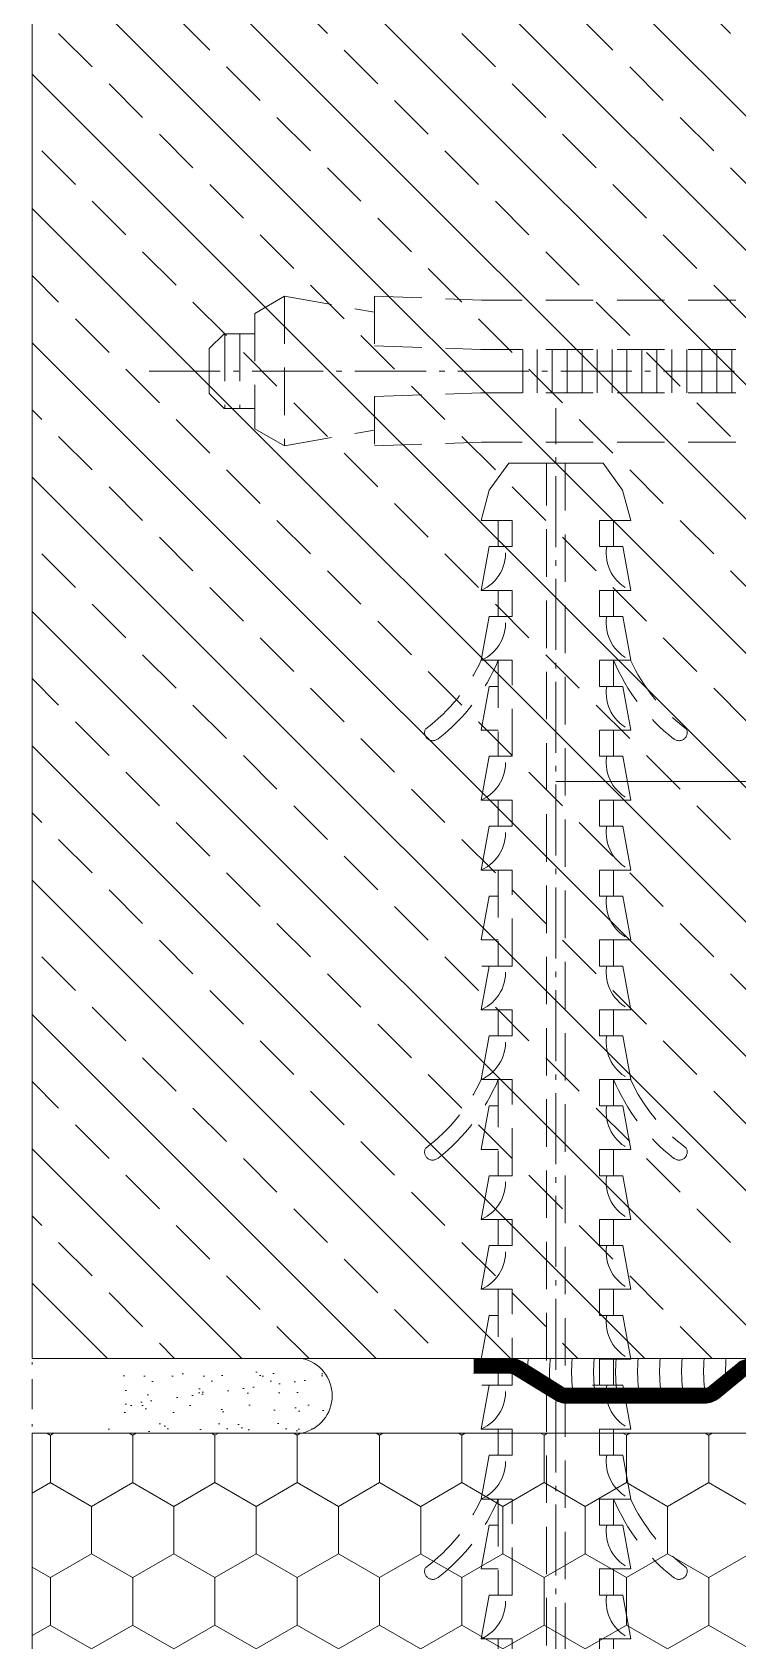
# Model space of a CAD drawing. Header units: millimetres. Extents: x 0 to 7790, y 0 to 17467.
# Drawn here: x 5845 to 5892.2, y 8494.5 to 8602 of the extents above; entities that cross this region are included whole.
import ezdxf

# ---------------------------------------------------------------- set-up
doc = ezdxf.new("R2010")
doc.units = ezdxf.units.MM
for name, pattern in [('DIVIDE', [5.3, 2, -1, 0.15, -1, 0.15, -1]), ('gen7a', [6.875, 4.75, -0.875, 0.375, -0.875]), ('HIDDEN2', [4.7625, 3.175, -1.5875]), ('JIS_02_0.7', [1.35, 0.75, -0.6])]:
    doc.linetypes.add(name, pattern=pattern)
doc.layers.get('0').update_dxf_attribs({"lineweight": 15})
for name, color, linetype, lineweight in [('_MB_foil_0.7', 102, 'JIS_02_0.7', 70), ('_MB_foil_obrys_0.09', 106, 'Continuous', 9), ('_MB_hidden_0.09', 125, 'HIDDEN2', 9), ('_MB_konstrukcje_0.15', 251, 'Continuous', 15), ('_MB_kreskowanie_konstrukcje_0.09', 250, 'Continuous', 9), ('_MB_ocieplenie_0.09', 51, 'Continuous', 9), ('_MB_osie_0.09', 51, 'gen7a', 9), ('_MB_silikon_0.09', 161, 'Continuous', 9), ('_MB_urwania_0.09', 133, 'DIVIDE', 9)]:
    doc.layers.add(name, color=color, linetype=linetype, lineweight=lineweight)
doc.layers.add('_MB_pomocnicze_niedrukowane', color=220, linetype='Continuous', lineweight=15, plot=False)

# ---------------------------------------------------------------- blocks, each defined once
blk = doc.blocks.new('-kolek_10x230')
blk.add_line((227.58, 0.63), (227.58, -0.63))
at = {"layer": '_MB_hidden_0.09'}
for p, q in [((148.98, 2.92), (148.98, 5)), ((148.98, 5), (151.91, 4.47)), ((151.91, 2.92), (151.91, 4.47)), ((153.66, 5), (156.58, 4.47)), ((153.66, 3.86), (153.66, 5)), ((156.58, 3.86), (156.58, 4.47)), ((158.33, 5), (161.25, 4.47)), ((158.33, 3.86), (158.33, 5)), ((161.25, 2.92), (161.25, 4.47)), ((163, 2.92), (163, 5)), ((163, 5), (165.93, 4.47)), ((165.93, 2.92), (165.93, 4.94)), ((167.67, 5), (170.6, 4.47)), ((167.67, 3.86), (167.67, 5)), ((170.6, 3.86), (170.6, 4.47)), ((172.35, 5), (175.27, 4.47)), ((172.35, 3.86), (172.35, 5)), ((175.27, 2.92), (175.27, 4.47)), ((177.02, 2.92), (177.02, 5)), ((177.02, 5), (179.94, 4.47)), ((179.94, 2.92), (179.94, 4.47)), ((181.69, 5), (184.62, 4.47)), ((181.69, 3.86), (181.69, 5)), ((184.62, 3.86), (184.62, 4.47)), ((186.37, 5), (189.29, 4.47)), ((186.37, 3.86), (186.37, 5)), ((189.29, 2.92), (189.29, 4.47)), ((191.04, 2.92), (191.04, 5)), ((191.04, 5), (193.96, 4.47)), ((193.96, 2.92), (193.96, 4.94)), ((195.71, 5), (198.64, 4.47)), ((195.71, 3.86), (195.71, 5)), ((198.64, 3.86), (198.64, 4.47)), ((200.38, 5), (203.31, 4.47)), ((200.38, 3.86), (200.38, 5)), ((203.31, 2.92), (203.31, 4.47)), ((205.06, 2.92), (205.06, 5)), ((205.06, 5), (207.98, 4.47)), ((207.98, 2.92), (207.98, 4.47)), ((209.73, 5), (212.65, 4.47)), ((209.73, 3.86), (209.73, 5)), ((212.65, 3.86), (212.65, 4.47)), ((214.4, 5), (217.33, 4.47)), ((214.4, 3.86), (214.4, 5)), ((217.33, 2.92), (217.33, 4.47)), ((219.07, 2.92), (219.07, 5)), ((219.07, 5), (222, 4.47)), ((222, 2.92), (222, 4.47)), ((223.75, 5), (225.78, 4.46)), ((223.75, 2.92), (223.75, 5)), ((225.78, 4.46), (227.58, 3.15)), ((148.98, 3.86), (147.24, 3.86)), ((158.33, 3.86), (151.91, 3.86)), ((158.33, 2.92), (158.33, 3.86)), ((163, 3.86), (161.25, 3.86)), ((172.35, 3.86), (165.93, 3.86)), ((172.35, 2.92), (172.35, 3.86)), ((177.02, 3.86), (175.27, 3.86)), ((186.37, 3.86), (179.94, 3.86)), ((186.37, 2.92), (186.37, 3.86)), ((191.04, 3.86), (189.29, 3.86)), ((200.38, 3.86), (193.96, 3.86)), ((200.38, 2.92), (200.38, 3.86)), ((205.06, 3.86), (203.31, 3.86)), ((214.4, 3.86), (207.98, 3.86)), ((214.4, 2.92), (214.4, 3.86)), ((219.07, 3.86), (217.33, 3.86)), ((223.75, 3.86), (222, 3.86)), ((147.24, 2.92), (148.98, 2.92)), ((151.91, 2.92), (158.33, 2.92)), ((161.25, 2.92), (163, 2.92)), ((165.93, 2.92), (172.35, 2.92)), ((175.27, 2.92), (177.02, 2.92)), ((179.94, 2.92), (186.37, 2.92)), ((189.29, 2.92), (191.04, 2.92)), ((193.96, 2.92), (200.38, 2.92)), ((203.31, 2.92), (205.06, 2.92)), ((207.98, 2.92), (214.4, 2.92)), ((217.33, 2.92), (219.07, 2.92)), ((222, 2.92), (223.75, 2.92)), ((227.58, 3.15), (227.58, 0.63)), ((67.58, 0.63), (227.58, 0.63)), ((227.58, -0.63), (67.58, -0.63)), ((227.58, -3.15), (227.58, -0.63)), ((147.24, -2.92), (148.98, -2.92)), ((148.98, -2.92), (148.98, -5)), ((151.91, -2.92), (153.66, -2.92)), ((151.91, -2.92), (151.91, -4.47)), ((153.66, -2.92), (153.66, -5)), ((156.58, -2.92), (156.58, -4.47)), ((156.58, -2.92), (158.33, -2.92)), ((158.33, -2.92), (158.33, -3.86)), ((161.25, -2.92), (163, -2.92)), ((161.25, -2.92), (161.25, -4.47)), ((163, -2.92), (163, -5)), ((165.93, -2.45), (165.93, -4.47)), ((165.93, -2.92), (167.67, -2.92)), ((167.67, -2.92), (167.67, -5)), ((170.6, -2.92), (170.6, -4.47)), ((170.6, -2.92), (172.35, -2.92)), ((172.35, -2.92), (172.35, -3.86)), ((175.27, -2.92), (177.02, -2.92)), ((175.27, -2.92), (175.27, -4.47)), ((177.02, -2.92), (177.02, -5)), ((179.94, -2.92), (181.69, -2.92)), ((179.94, -2.92), (179.94, -4.47)), ((181.69, -2.92), (181.69, -5)), ((184.62, -2.92), (184.62, -4.47)), ((184.62, -2.92), (186.37, -2.92)), ((186.37, -2.92), (186.37, -3.86)), ((189.29, -2.92), (191.04, -2.92)), ((189.29, -2.92), (189.29, -4.47)), ((191.04, -2.92), (191.04, -5)), ((193.96, -2.92), (195.71, -2.92)), ((193.96, -2.92), (193.96, -4.47)), ((195.71, -2.92), (195.71, -5)), ((198.64, -2.92), (198.64, -4.47)), ((198.64, -2.92), (200.38, -2.92)), ((200.38, -2.92), (200.38, -3.86)), ((203.31, -2.92), (205.06, -2.92)), ((203.31, -2.92), (203.31, -4.47)), ((205.06, -2.92), (205.06, -5)), ((207.98, -2.92), (209.73, -2.92)), ((207.98, -2.92), (207.98, -4.47)), ((209.73, -2.92), (209.73, -5)), ((212.65, -2.92), (212.65, -4.47)), ((212.65, -2.92), (214.4, -2.92)), ((214.4, -2.92), (214.4, -3.86)), ((217.33, -2.92), (219.07, -2.92)), ((217.33, -2.92), (217.33, -4.47)), ((219.07, -2.92), (219.07, -5)), ((222, -2.92), (223.75, -2.92)), ((222, -2.92), (222, -4.47)), ((223.75, -2.92), (223.75, -5)), ((225.78, -4.46), (227.58, -3.15)), ((148.98, -3.86), (147.24, -3.86)), ((153.66, -3.86), (151.91, -3.86)), ((158.33, -3.86), (156.58, -3.86)), ((158.33, -5), (158.33, -3.86)), ((163, -3.86), (161.25, -3.86)), ((167.67, -3.86), (165.93, -3.86)), ((172.35, -3.86), (170.6, -3.86)), ((172.35, -5), (172.35, -3.86)), ((177.02, -3.86), (175.27, -3.86)), ((181.69, -3.86), (179.94, -3.86)), ((186.37, -3.86), (184.62, -3.86)), ((186.37, -5), (186.37, -3.86)), ((191.04, -3.86), (189.29, -3.86)), ((195.71, -3.86), (193.96, -3.86)), ((200.38, -3.86), (198.64, -3.86)), ((200.38, -5), (200.38, -3.86)), ((205.06, -3.86), (203.31, -3.86)), ((209.73, -3.86), (207.98, -3.86)), ((214.4, -3.86), (212.65, -3.86)), ((214.4, -5), (214.4, -3.86)), ((219.07, -3.86), (217.33, -3.86)), ((223.75, -3.86), (222, -3.86)), ((148.98, -5), (151.91, -4.47)), ((153.66, -5), (156.58, -4.47)), ((158.33, -5), (161.25, -4.47)), ((163, -5), (165.93, -4.47)), ((167.67, -5), (170.6, -4.47)), ((172.35, -5), (175.27, -4.47)), ((177.02, -5), (179.94, -4.47)), ((181.69, -5), (184.62, -4.47)), ((186.37, -5), (189.29, -4.47)), ((191.04, -5), (193.96, -4.47)), ((195.71, -5), (198.64, -4.47)), ((200.38, -5), (203.31, -4.47)), ((205.06, -5), (207.98, -4.47)), ((209.73, -5), (212.65, -4.47)), ((214.4, -5), (217.33, -4.47)), ((219.07, -5), (222, -4.47)), ((223.75, -5), (225.78, -4.46))]:
    blk.add_line(p, q, dxfattribs=at)
for centre, radius, start, end in [((153.5, 8.23), 0.545, 61.8752, 221.0226), ((163.35, 15.87), 11.98, 216.759, 245.2197), ((181.53, 8.23), 0.545, 61.8752, 221.0226), ((191.39, 15.87), 11.98, 216.759, 245.2197), ((209.57, 8.23), 0.545, 61.8752, 221.0226), ((219.42, 15.87), 11.98, 216.759, 245.2197), ((163.35, 15.87), 13.02, 217.9555, 247.3152), ((191.39, 15.87), 13.02, 217.9555, 247.3152), ((219.42, 15.87), 13.02, 217.9555, 247.3152), ((151.48, 6.08), 2.72, 203.3109, 278.9749), ((160.83, 6.08), 2.72, 203.3109, 278.9749), ((165.5, 6.08), 2.72, 203.3109, 278.9749), ((174.85, 6.08), 2.72, 203.3109, 278.9749), ((179.52, 6.08), 2.72, 203.3109, 278.9749), ((188.87, 6.08), 2.72, 203.3109, 278.9749), ((193.54, 6.08), 2.72, 203.3109, 278.9749), ((202.88, 6.08), 2.72, 203.3109, 278.9749), ((207.56, 6.08), 2.72, 203.3109, 278.9749), ((216.9, 6.08), 2.72, 203.3109, 278.9749), ((221.57, 6.08), 2.72, 203.3109, 278.9749), ((151.48, -6.08), 2.72, 81.0251, 156.6891), ((163.35, -15.87), 13.02, 112.6848, 142.0445), ((156.16, -6.08), 2.72, 81.0251, 156.6891), ((160.83, -6.08), 2.72, 81.0251, 156.6891), ((165.5, -6.08), 2.72, 81.0251, 156.6891), ((170.17, -6.08), 2.72, 81.0251, 156.6891), ((174.85, -6.08), 2.72, 81.0251, 156.6891), ((179.52, -6.08), 2.72, 81.0251, 156.6891), ((191.39, -15.87), 13.02, 112.6848, 142.0445), ((184.19, -6.08), 2.72, 81.0251, 156.6891), ((188.87, -6.08), 2.72, 81.0251, 156.6891), ((193.54, -6.08), 2.72, 81.0251, 156.6891), ((198.21, -6.08), 2.72, 81.0251, 156.6891), ((202.88, -6.08), 2.72, 81.0251, 156.6891), ((207.56, -6.08), 2.72, 81.0251, 156.6891), ((219.42, -15.87), 13.02, 112.6848, 142.0445), ((212.23, -6.08), 2.72, 81.0251, 156.6891), ((216.9, -6.08), 2.72, 81.0251, 156.6891), ((221.57, -6.08), 2.72, 81.0251, 156.6891), ((163.35, -15.87), 11.98, 114.7803, 143.241), ((191.39, -15.87), 11.98, 114.7803, 143.241), ((219.42, -15.87), 11.98, 114.7803, 143.241), ((153.5, -8.23), 0.545, 138.9774, 298.1248), ((181.53, -8.23), 0.545, 138.9774, 298.1248), ((209.57, -8.23), 0.545, 138.9774, 298.1248)]:
    blk.add_arc(centre, radius, start, end, dxfattribs=at)
at = {"layer": '_MB_osie_0.09'}
blk.add_line((-11.78, 0), (231.25, 0), dxfattribs=at)
blk = doc.blocks.new('*U257')
at = {"layer": '_MB_kreskowanie_konstrukcje_0.09'}
h = blk.add_hatch(dxfattribs=at)
h.set_pattern_fill('ANSI33', color=256)
h.set_pattern_definition([(45, (-27, 5), (-4.49013, 4.49013), []), (45, (-22.51, 5), (-4.49013, 4.49013), [3.175, -1.5875])])
h.paths.add_polyline_path([(70, 95), (-77, 95), (-77, 15), (-72, 10), (70, 10)])
h = blk.add_hatch(dxfattribs=at)
h.set_pattern_fill('AR-SAND', color=256, scale=0.05, angle=90)
h.set_pattern_definition([(127.5, (122.6946, 38.0671), (-2.447066, -0.080002), [0, -1.9304, 0, -2.159, 0, -2.06375]), (97.5, (122.6946, 38.067), (-3.584126, 2.247616), [0, -1.0414, 0, -1.7399, 0, -0.66675]), (57.5, (122.6946, 36.505), (-0.007186, 3.954962), [0, -0.635, 0, -2.286, 0, -2.9845]), (47.5, (122.6946, 36.505), (-1.114647, 3.81778), [0, -0.3175, 0, -1.4986, 0, -1.7145])])
edge = h.paths.add_edge_path()
edge.add_line((-77, 90), (-82, 90))
edge.add_line((-82, 90), (-82, 77))
edge.add_arc((-79.5, 77.5), 2.55, 191.3099, 348.6901)
edge.add_line((-77, 77), (-77, 90))
at = {"layer": '_MB_ocieplenie_0.09'}
h = blk.add_hatch(dxfattribs=at)
h.set_pattern_fill('HONEY', color=256)
h.set_pattern_definition([(0, (-77, 5), (4.7625, 2.74963), [3.175, -6.35]), (120, (-77, 5), (-4.7625, 2.74963), [3.175, -6.35]), (60, (-77, 5), (1e-08, 5.49926), [-6.35, 3.175])])
h.paths.add_polyline_path([(-82, 95), (-232, 95), (-232, -10), (-82, -10)])
at = {"layer": '_MB_foil_0.7', "ltscale": 5, "const_width": 1}
blk.add_lwpolyline([(-77.5, 65.5), (-77.5, 63.07, -0.139284), (-77.65, 62.55), (-79.35, 59.79, 0.139284), (-79.5, 59.27), (-79.5, 50.06, 0.173023), (-79.27, 49.43), (-77.73, 47.53, -0.173023), (-77.5, 46.9), (-77.5, 14.68, 0.198912), (-75.89, 10.79, -0.414214), (-75.89, 4.43, 0.198912), (-77.5, 0.54), (-77.5, -10)], format="xyb", dxfattribs=at)
at = {"layer": '_MB_foil_obrys_0.09', "ltscale": 5}
for points in [[(-78, 65.5), (-78, 63.07, -0.139284), (-78.07, 62.81), (-79.78, 60.06, 0.139284), (-80, 59.27), (-80, 50.06, 0.173023), (-79.66, 49.11), (-78.11, 47.22, -0.173023), (-78, 46.9), (-78, 14.68, 0.198912), (-76.24, 10.44, -0.414214), (-76.24, 4.78, 0.198912), (-78, 0.54), (-78, -10)], [(-77, 65.5), (-77, 63.07, -0.139284), (-77.22, 62.28), (-78.93, 59.53, 0.139284), (-79, 59.27), (-79, 50.06, 0.173023), (-78.89, 49.74), (-77.34, 47.85, -0.173023), (-77, 46.9), (-77, 14.68, 0.198912), (-75.54, 11.15), (-75.54, 11.15, -0.414214), (-75.54, 4.08), (-75.54, 4.08, 0.198912), (-77, 0.54), (-77, -10)]]:
    blk.add_lwpolyline(points, format="xyb", dxfattribs=at)
at = {"layer": '_MB_hidden_0.09'}
for p, q in [((-12.5, 83.18), (-13.5, 82.18)), ((-9.5, 83.18), (-12.5, 83.18)), ((-8.5, 82.18), (-9.5, 83.18)), ((-13.5, 80.13), (-13.5, 82.18)), ((-8.5, 82.13), (-13.5, 82.13)), ((-8.5, 80.13), (-8.5, 82.18)), ((-8.5, 81.13), (-13.5, 81.13)), ((-16, 78.13), (-14.85, 80.13)), ((-7.15, 80.13), (-14.85, 80.13)), ((-6, 78.13), (-7.15, 80.13)), ((-16, 78.13), (-14.94, 72.13)), ((-6, 78.13), (-16, 78.13)), ((-6, 78.13), (-7.06, 72.13)), ((-16, 72.13), (-15.75, 64.97)), ((-12.7, 72.13), (-16, 72.13)), ((-12.7, 72.13), (-12.45, 65.03)), ((-9.3, 72.13), (-9.55, 65.03)), ((-6, 72.13), (-9.3, 72.13)), ((-6, 72.13), (-6.25, 64.97)), ((-15.75, 0.35), (-15.75, 64.97)), ((-12.45, 0.35), (-12.45, 65.03)), ((-9.55, 0.35), (-9.55, 65.03)), ((-6.25, 0.35), (-6.25, 64.97)), ((-9.55, 62.21), (-12.45, 62.21)), ((-9.55, 61.25), (-12.45, 61.25)), ((-9.55, 60.25), (-12.45, 60.25)), ((-9.55, 59.25), (-12.45, 59.25)), ((-9.55, 58.25), (-12.45, 58.25)), ((-9.55, 57.25), (-12.45, 57.25)), ((-9.55, 56.25), (-12.45, 56.25)), ((-9.55, 55.25), (-12.45, 55.25)), ((-9.55, 54.25), (-12.45, 54.25)), ((-9.55, 53.25), (-12.45, 53.25)), ((-9.55, 52.25), (-12.45, 52.25)), ((-9.55, 51.25), (-12.45, 51.25)), ((-9.55, 50.25), (-12.45, 50.25)), ((-9.55, 49.25), (-12.45, 49.25)), ((-9.55, 48.25), (-12.45, 48.25))]:
    blk.add_line(p, q, dxfattribs=at)
at = {"layer": '_MB_konstrukcje_0.15'}
for points in [[(-232, 95), (-232, -10), (-82, -10), (-82, 95)], [(-82, 90), (-82, 77)]]:
    blk.add_lwpolyline(points, dxfattribs=at)
blk.add_lwpolyline([(-82, 77, 0.819804), (-77, 77), (-77, 90)], format="xyb", dxfattribs=at)
at = {"layer": '_MB_osie_0.09'}
blk.add_line((-11, 87.18), (-11, -13.73), dxfattribs=at)
at = {"layer": '_MB_pomocnicze_niedrukowane'}
for points in [[(-82, 95), (-232, 95), (-232, -10), (-82, -10)], [(70, 95), (-77, 95), (-77, 15), (-72, 10), (70, 10)]]:
    blk.add_lwpolyline(points, close=True, dxfattribs=at)
at = {"layer": '_MB_silikon_0.09'}
for centre, start, end in [((-77.96, 51.4), 84.9085, 87.3285), ((-77.96, 49.93), 84.9085, 92.2839), ((-77.97, 48.46), 84.9085, 95.8526), ((-77.97, 46.99), 84.9085, 95.8526), ((-77.97, 45.52), 84.9085, 95.8526), ((-77.94, 44.05), 84.9085, 95.8526), ((-77.94, 42.58), 84.9085, 95.8526), ((-77.93, 41.11), 84.9085, 95.8526), ((-77.86, 39.64), 85.269, 96.2138), ((-77.85, 38.17), 85.269, 90.7925)]:
    blk.add_arc(centre, 10.49, start, end, dxfattribs=at)
at = {"layer": '_MB_urwania_0.09'}
blk.add_lwpolyline([(70, -10), (70, 95), (-242, 95)], dxfattribs=at)

msp = doc.modelspace()

# ---------------------------------------------------------------- linework, layer by layer
msp.add_line((5930, 8551.903), (5880, 8551.903))

# ---------------------------------------------------------------- block references
for name, p, rotation in [('*U257', (5940, 8590.335), 90.00000000000001), ('-kolek_10x230', (5880, 8345.602), 90.00000000000813)]:
    msp.add_blockref(name, p, dxfattribs=dict(rotation=rotation))

doc.saveas('drawing.dxf')
